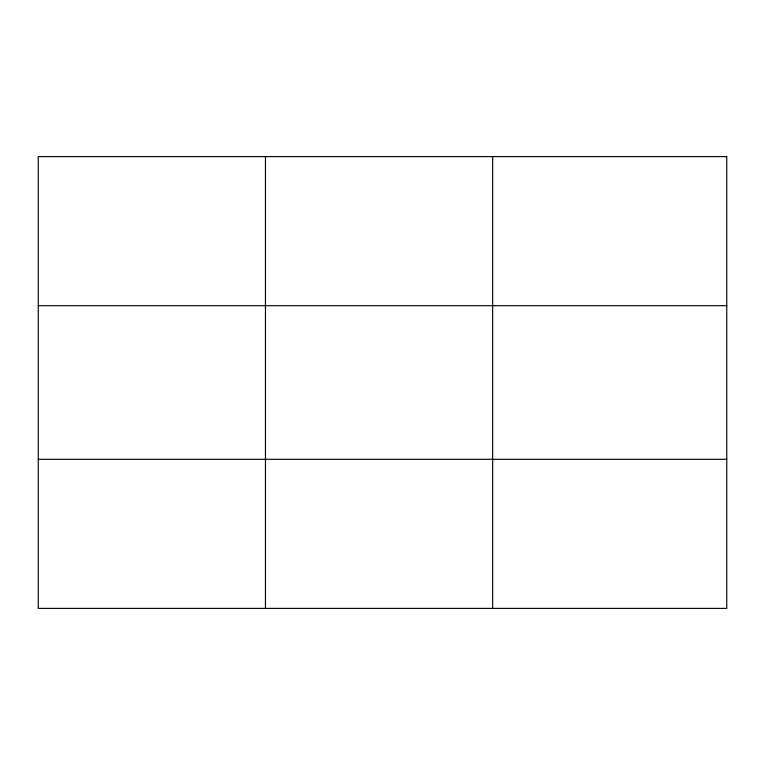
<?xml version="1.0" encoding="UTF-8"?>
<svg xmlns="http://www.w3.org/2000/svg" width="765" height="765" viewBox="0 0 765 765"><rect width="100%" height="100%" fill="white"/><g stroke="black" fill="none" stroke-linecap="round" stroke-linejoin="round"><path stroke-width="1.15" d="M265.455 156.615L265.455 608.385M492.66 156.615L492.66 608.385M38.25 305.694L726.75 305.694M38.25 459.306L726.75 459.306M726.75 156.615L726.75 608.385L38.25 608.385L38.25 156.615L726.75 156.615"/></g></svg>
